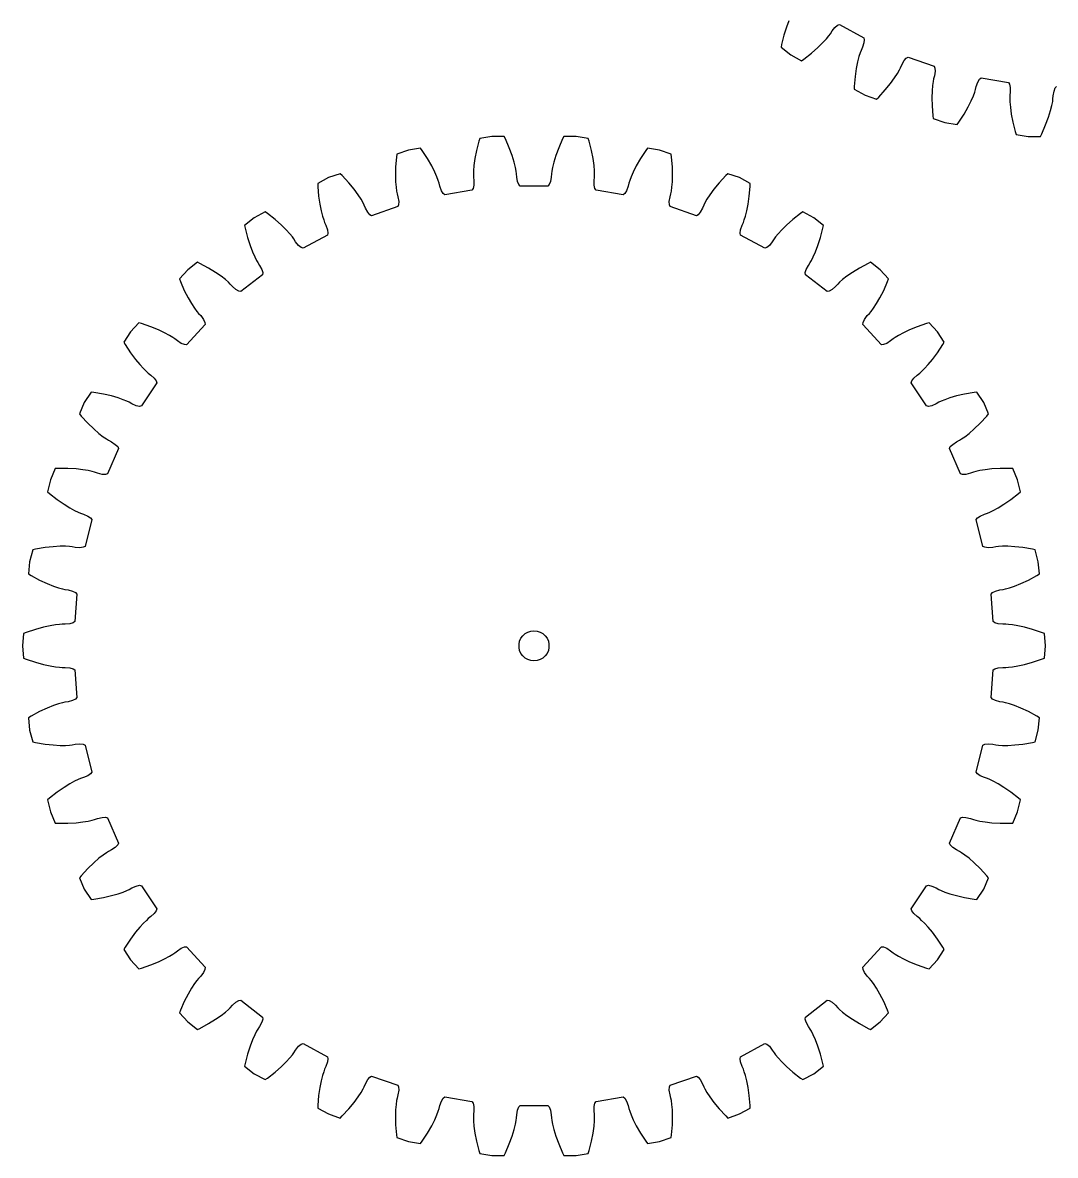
# Model space of a CAD drawing. Extents: x 0 to 209, y 0 to 203.
# Drawn here: x 0 to 102.9, y 0 to 112.8 of the extents above; entities that cross this region are included whole.
import ezdxf

# ---------------------------------------------------------------- set-up
doc = ezdxf.new("R2010")
doc.units = 0

msp = doc.modelspace()

# ---------------------------------------------------------------- linework, layer by layer
for p, q in [((76.32, 113.02), (76.08, 112.38)), ((76.08, 112.38), (75.83, 111.6)), ((80.3, 111.53), (80.45, 111.74)), ((80.45, 111.74), (80.62, 112.01)), ((80.62, 112.01), (80.91, 112.37)), ((80.91, 112.37), (81.16, 112.58)), ((81.16, 112.58), (81.36, 112.65)), ((81.36, 112.65), (83.78, 111.34)), ((75.59, 110.66), (75.54, 110.38)), ((75.83, 111.6), (75.59, 110.66)), ((79.2, 110.35), (79.68, 110.83)), ((79.68, 110.83), (80.05, 111.22)), ((80.05, 111.22), (80.3, 111.53)), ((83.78, 110.82), (83.64, 110.38)), ((83.78, 111.34), (83.83, 111.14)), ((83.83, 111.14), (83.78, 110.82)), ((75.54, 110.38), (76.5, 109.63)), ((76.5, 109.63), (77.58, 109.05)), ((77.81, 109.21), (78.58, 109.81)), ((78.58, 109.81), (79.2, 110.35)), ((83.3, 109.47), (83.16, 108.94)), ((83.42, 109.84), (83.3, 109.47)), ((83.51, 110.08), (83.42, 109.84)), ((83.64, 110.38), (83.51, 110.08)), ((77.58, 109.05), (77.81, 109.21)), ((83.16, 108.94), (83.03, 108.27)), ((87.33, 108.13), (87.45, 108.35)), ((87.45, 108.35), (87.58, 108.65)), ((87.58, 108.65), (87.8, 109.06)), ((87.8, 109.06), (88.01, 109.31)), ((88.01, 109.31), (88.19, 109.41)), ((88.19, 109.41), (90.79, 108.51)), ((90.79, 108.51), (90.87, 108.32)), ((82.91, 107.46), (82.83, 106.49)), ((83.03, 108.27), (82.91, 107.46)), ((86.44, 106.78), (86.84, 107.33)), ((86.84, 107.33), (87.14, 107.78)), ((87.14, 107.78), (87.33, 108.13)), ((90.73, 107.23), (90.68, 106.98)), ((90.81, 107.54), (90.73, 107.23)), ((90.89, 108), (90.81, 107.54)), ((90.87, 108.32), (90.89, 108)), ((95.14, 106.92), (95.3, 107.2)), ((95.3, 107.2), (95.47, 107.33)), ((95.47, 107.33), (98.18, 106.88)), ((82.83, 106.49), (82.82, 106.21)), ((82.82, 106.21), (83.9, 105.63)), ((85.26, 105.43), (85.92, 106.14)), ((85.92, 106.14), (86.44, 106.78)), ((90.63, 106.58), (90.58, 106.05)), ((90.68, 106.98), (90.63, 106.58)), ((94.83, 105.93), (94.91, 106.17)), ((94.91, 106.17), (94.98, 106.48)), ((94.98, 106.48), (95.14, 106.92)), ((98.18, 106.88), (98.29, 106.7)), ((98.29, 106.7), (98.36, 106.38)), ((98.36, 106.38), (98.36, 105.92)), ((102.73, 106.02), (102.85, 106.33)), ((102.85, 106.33), (102.98, 106.48)), ((83.9, 105.63), (85.06, 105.23)), ((85.06, 105.23), (85.26, 105.43)), ((90.58, 106.05), (90.56, 105.36)), ((90.56, 105.36), (90.58, 104.54)), ((94.17, 104.45), (94.48, 105.06)), ((94.48, 105.06), (94.69, 105.55)), ((94.69, 105.55), (94.83, 105.93)), ((98.33, 105.6), (98.32, 105.34)), ((98.32, 105.34), (98.33, 104.95)), ((98.36, 105.92), (98.33, 105.6)), ((98.33, 104.95), (98.38, 104.41)), ((102.51, 104.6), (102.59, 104.99)), ((102.59, 104.99), (102.62, 105.24)), ((102.62, 105.24), (102.65, 105.56)), ((102.65, 105.56), (102.73, 106.02)), ((90.58, 104.54), (90.66, 103.57)), ((93.76, 103.73), (94.17, 104.45)), ((98.38, 104.41), (98.47, 103.73)), ((102.18, 103.42), (102.38, 104.08)), ((102.38, 104.08), (102.51, 104.6)), ((90.66, 103.57), (90.7, 103.29)), ((90.7, 103.29), (91.86, 102.9)), ((91.86, 102.9), (93.07, 102.69)), ((93.07, 102.69), (93.23, 102.92)), ((93.23, 102.92), (93.76, 103.73)), ((98.47, 103.73), (98.63, 102.92)), ((98.63, 102.92), (98.86, 101.98)), ((101.89, 102.65), (102.18, 103.42)), ((98.86, 101.98), (98.94, 101.71)), ((98.94, 101.71), (100.15, 101.51)), ((101.38, 101.51), (101.51, 101.76)), ((101.51, 101.76), (101.89, 102.65)), ((45.43, 101.04), (45.2, 100.1)), ((45.52, 101.31), (45.43, 101.04)), ((46.72, 101.51), (45.52, 101.31)), ((47.95, 101.51), (46.72, 101.51)), ((48.08, 101.26), (47.95, 101.51)), ((48.46, 100.37), (48.08, 101.26)), ((53.78, 101.26), (53.4, 100.37)), ((53.91, 101.51), (53.78, 101.26)), ((55.14, 101.51), (53.91, 101.51)), ((56.34, 101.31), (55.14, 101.51)), ((56.43, 101.04), (56.34, 101.31)), ((56.66, 100.1), (56.43, 101.04)), ((100.15, 101.51), (101.38, 101.51)), ((37.23, 99.45), (37.15, 98.48)), ((37.27, 99.73), (37.23, 99.45)), ((38.43, 100.13), (37.27, 99.73)), ((39.64, 100.33), (38.43, 100.13)), ((39.8, 100.1), (39.64, 100.33)), ((40.33, 99.29), (39.8, 100.1)), ((45.2, 100.1), (45.04, 99.29)), ((48.75, 99.6), (48.46, 100.37)), ((48.95, 98.95), (48.75, 99.6)), ((53.11, 99.6), (52.91, 98.95)), ((53.4, 100.37), (53.11, 99.6)), ((56.82, 99.29), (56.66, 100.1)), ((62.06, 100.1), (61.53, 99.29)), ((62.22, 100.33), (62.06, 100.1)), ((63.43, 100.13), (62.22, 100.33)), ((64.59, 99.73), (63.43, 100.13)), ((64.63, 99.45), (64.59, 99.73)), ((64.71, 98.48), (64.63, 99.45)), ((37.15, 98.48), (37.13, 97.66)), ((40.74, 98.57), (40.33, 99.29)), ((41.05, 97.96), (40.74, 98.57)), ((44.95, 98.61), (44.91, 98.08)), ((45.04, 99.29), (44.95, 98.61)), ((49.08, 98.42), (48.95, 98.95)), ((49.16, 98.03), (49.08, 98.42)), ((52.78, 98.42), (52.7, 98.03)), ((52.91, 98.95), (52.78, 98.42)), ((56.91, 98.61), (56.82, 99.29)), ((56.95, 98.08), (56.91, 98.61)), ((61.12, 98.57), (60.81, 97.96)), ((61.53, 99.29), (61.12, 98.57)), ((64.73, 97.66), (64.71, 98.48)), ((30.47, 97.4), (29.39, 96.81)), ((31.63, 97.79), (30.47, 97.4)), ((31.83, 97.6), (31.63, 97.79)), ((32.49, 96.88), (31.83, 97.6)), ((37.13, 97.66), (37.15, 96.98)), ((41.26, 97.47), (41.05, 97.96)), ((41.4, 97.1), (41.26, 97.47)), ((41.48, 96.85), (41.4, 97.1)), ((44.91, 98.08), (44.9, 97.68)), ((44.9, 97.68), (44.9, 97.43)), ((44.9, 97.43), (44.93, 97.11)), ((44.93, 97.11), (44.93, 96.64)), ((49.19, 97.78), (49.16, 98.03)), ((49.22, 97.46), (49.19, 97.78)), ((49.3, 97), (49.22, 97.46)), ((52.64, 97.46), (52.56, 97)), ((52.67, 97.78), (52.64, 97.46)), ((52.7, 98.03), (52.67, 97.78)), ((56.93, 97.11), (56.96, 97.43)), ((56.93, 96.64), (56.93, 97.11)), ((56.96, 97.68), (56.95, 98.08)), ((56.96, 97.43), (56.96, 97.68)), ((60.46, 97.1), (60.38, 96.85)), ((60.6, 97.47), (60.46, 97.1)), ((60.81, 97.96), (60.6, 97.47)), ((64.71, 96.98), (64.73, 97.66)), ((70.03, 97.6), (69.37, 96.88)), ((70.23, 97.79), (70.03, 97.6)), ((71.39, 97.4), (70.23, 97.79)), ((72.47, 96.81), (71.39, 97.4)), ((29.39, 96.81), (29.4, 96.53)), ((29.4, 96.53), (29.48, 95.56)), ((33.01, 96.24), (32.49, 96.88)), ((33.41, 95.69), (33.01, 96.24)), ((37.15, 96.98), (37.2, 96.44)), ((37.2, 96.44), (37.25, 96.05)), ((37.25, 96.05), (37.3, 95.8)), ((41.55, 96.54), (41.48, 96.85)), ((41.71, 96.1), (41.55, 96.54)), ((41.87, 95.82), (41.71, 96.1)), ((44.75, 96.14), (42.04, 95.69)), ((44.86, 96.32), (44.75, 96.14)), ((44.93, 96.64), (44.86, 96.32)), ((49.42, 96.7), (49.3, 97)), ((49.55, 96.54), (49.42, 96.7)), ((52.31, 96.54), (49.55, 96.54)), ((52.44, 96.7), (52.31, 96.54)), ((52.56, 97), (52.44, 96.7)), ((57, 96.32), (56.93, 96.64)), ((57.11, 96.14), (57, 96.32)), ((59.82, 95.69), (57.11, 96.14)), ((60.15, 96.1), (59.98, 95.82)), ((60.31, 96.54), (60.15, 96.1)), ((60.38, 96.85), (60.31, 96.54)), ((64.56, 95.8), (64.61, 96.05)), ((64.61, 96.05), (64.66, 96.44)), ((64.66, 96.44), (64.71, 96.98)), ((68.85, 96.24), (68.45, 95.69)), ((69.37, 96.88), (68.85, 96.24)), ((72.37, 95.56), (72.46, 96.53)), ((72.46, 96.53), (72.47, 96.81)), ((29.48, 95.56), (29.6, 94.75)), ((33.71, 95.24), (33.41, 95.69)), ((33.9, 94.9), (33.71, 95.24)), ((34.02, 94.67), (33.9, 94.9)), ((37.3, 95.8), (37.38, 95.49)), ((37.38, 95.49), (37.46, 95.03)), ((37.46, 95.03), (37.44, 94.7)), ((42.04, 95.69), (41.87, 95.82)), ((59.98, 95.82), (59.82, 95.69)), ((64.4, 95.03), (64.48, 95.49)), ((64.41, 94.7), (64.4, 95.03)), ((64.48, 95.49), (64.56, 95.8)), ((67.96, 94.9), (67.84, 94.67)), ((68.15, 95.24), (67.96, 94.9)), ((68.45, 95.69), (68.15, 95.24)), ((72.26, 94.75), (72.37, 95.56)), ((24.15, 93.98), (23.07, 93.39)), ((24.38, 93.81), (24.15, 93.98)), ((25.15, 93.22), (24.38, 93.81)), ((29.6, 94.75), (29.73, 94.08)), ((29.73, 94.08), (29.87, 93.56)), ((34.15, 94.37), (34.02, 94.67)), ((34.37, 93.97), (34.15, 94.37)), ((34.58, 93.71), (34.37, 93.97)), ((34.76, 93.61), (34.58, 93.71)), ((37.36, 94.51), (34.76, 93.61)), ((37.44, 94.7), (37.36, 94.51)), ((64.5, 94.51), (64.41, 94.7)), ((67.1, 93.61), (64.5, 94.51)), ((67.28, 93.71), (67.1, 93.61)), ((67.49, 93.97), (67.28, 93.71)), ((67.71, 94.37), (67.49, 93.97)), ((67.84, 94.67), (67.71, 94.37)), ((71.99, 93.56), (72.13, 94.08)), ((72.13, 94.08), (72.26, 94.75)), ((77.47, 93.81), (76.71, 93.22)), ((77.71, 93.98), (77.47, 93.81)), ((78.79, 93.39), (77.71, 93.98)), ((23.07, 93.39), (22.11, 92.64)), ((22.11, 92.64), (22.16, 92.36)), ((25.77, 92.67), (25.15, 93.22)), ((26.25, 92.2), (25.77, 92.67)), ((29.87, 93.56), (29.99, 93.18)), ((29.99, 93.18), (30.08, 92.94)), ((30.08, 92.94), (30.21, 92.65)), ((30.21, 92.65), (30.35, 92.2)), ((71.51, 92.2), (71.65, 92.65)), ((71.65, 92.65), (71.78, 92.94)), ((71.78, 92.94), (71.87, 93.18)), ((71.87, 93.18), (71.99, 93.56)), ((76.09, 92.67), (75.6, 92.2)), ((76.71, 93.22), (76.09, 92.67)), ((79.75, 92.64), (78.79, 93.39)), ((79.7, 92.36), (79.75, 92.64)), ((22.16, 92.36), (22.4, 91.42)), ((22.4, 91.42), (22.65, 90.64)), ((26.62, 91.8), (26.25, 92.2)), ((26.87, 91.49), (26.62, 91.8)), ((27.02, 91.29), (26.87, 91.49)), ((30.35, 91.68), (27.93, 90.37)), ((30.35, 92.2), (30.4, 91.88)), ((30.4, 91.88), (30.35, 91.68)), ((71.46, 91.88), (71.51, 92.2)), ((71.51, 91.68), (71.46, 91.88)), ((73.93, 90.37), (71.51, 91.68)), ((74.99, 91.49), (74.84, 91.29)), ((75.24, 91.8), (74.99, 91.49)), ((75.6, 92.2), (75.24, 91.8)), ((79.21, 90.64), (79.46, 91.42)), ((79.46, 91.42), (79.7, 92.36)), ((22.65, 90.64), (22.89, 90)), ((27.19, 91.02), (27.02, 91.29)), ((27.48, 90.65), (27.19, 91.02)), ((27.73, 90.44), (27.48, 90.65)), ((27.93, 90.37), (27.73, 90.44)), ((74.13, 90.44), (73.93, 90.37)), ((74.38, 90.65), (74.13, 90.44)), ((74.66, 91.02), (74.38, 90.65)), ((74.84, 91.29), (74.66, 91.02)), ((78.97, 90), (79.21, 90.64)), ((22.89, 90), (23.11, 89.51)), ((23.11, 89.51), (23.29, 89.15)), ((23.29, 89.15), (23.42, 88.93)), ((78.44, 88.93), (78.57, 89.15)), ((78.57, 89.15), (78.75, 89.51)), ((78.75, 89.51), (78.97, 90)), ((16.44, 88.23), (15.61, 87.32)), ((17.4, 88.98), (16.44, 88.23)), ((17.66, 88.86), (17.4, 88.98)), ((18.51, 88.39), (17.66, 88.86)), ((19.21, 87.96), (18.51, 88.39)), ((23.42, 88.93), (23.59, 88.66)), ((23.59, 88.66), (23.81, 88.25)), ((23.81, 88.25), (23.91, 87.94)), ((77.95, 87.94), (78.05, 88.25)), ((78.05, 88.25), (78.27, 88.66)), ((78.27, 88.66), (78.44, 88.93)), ((83.35, 88.39), (82.65, 87.96)), ((84.2, 88.86), (83.35, 88.39)), ((84.46, 88.98), (84.2, 88.86)), ((85.42, 88.23), (84.46, 88.98)), ((86.25, 87.32), (85.42, 88.23)), ((15.61, 87.32), (15.71, 87.06)), ((15.71, 87.06), (16.1, 86.17)), ((19.77, 87.57), (19.21, 87.96)), ((20.19, 87.24), (19.77, 87.57)), ((20.49, 86.98), (20.19, 87.24)), ((20.67, 86.8), (20.49, 86.98)), ((23.89, 87.73), (21.72, 86.04)), ((23.91, 87.94), (23.89, 87.73)), ((77.97, 87.73), (77.95, 87.94)), ((80.14, 86.04), (77.97, 87.73)), ((81.37, 86.98), (81.18, 86.8)), ((81.66, 87.24), (81.37, 86.98)), ((82.09, 87.57), (81.66, 87.24)), ((82.65, 87.96), (82.09, 87.57)), ((85.76, 86.17), (86.15, 87.06)), ((86.15, 87.06), (86.25, 87.32)), ((16.1, 86.17), (16.47, 85.44)), ((20.89, 86.56), (20.67, 86.8)), ((21.24, 86.25), (20.89, 86.56)), ((21.52, 86.08), (21.24, 86.25)), ((21.72, 86.04), (21.52, 86.08)), ((80.34, 86.08), (80.14, 86.04)), ((80.62, 86.25), (80.34, 86.08)), ((80.97, 86.56), (80.62, 86.25)), ((81.18, 86.8), (80.97, 86.56)), ((85.39, 85.44), (85.76, 86.17)), ((16.47, 85.44), (16.81, 84.85)), ((16.81, 84.85), (17.11, 84.4)), ((84.75, 84.4), (85.05, 84.85)), ((85.05, 84.85), (85.39, 85.44)), ((17.11, 84.4), (17.35, 84.08)), ((17.35, 84.08), (17.51, 83.88)), ((17.51, 83.88), (17.73, 83.65)), ((17.73, 83.65), (18.01, 83.28)), ((83.85, 83.28), (84.13, 83.65)), ((84.13, 83.65), (84.35, 83.88)), ((84.35, 83.88), (84.51, 84.08)), ((84.51, 84.08), (84.75, 84.4)), ((11.57, 82.94), (10.74, 82.04)), ((11.84, 82.86), (11.57, 82.94)), ((12.76, 82.54), (11.84, 82.86)), ((13.52, 82.23), (12.76, 82.54)), ((18.18, 82.78), (16.31, 80.75)), ((18.01, 83.28), (18.16, 82.98)), ((18.16, 82.98), (18.18, 82.78)), ((83.68, 82.78), (83.7, 82.98)), ((85.55, 80.75), (83.68, 82.78)), ((83.7, 82.98), (83.85, 83.28)), ((89.1, 82.54), (88.34, 82.23)), ((90.02, 82.86), (89.1, 82.54)), ((90.29, 82.94), (90.02, 82.86)), ((91.12, 82.04), (90.29, 82.94)), ((10.74, 82.04), (10.07, 81.01)), ((14.14, 81.94), (13.52, 82.23)), ((14.61, 81.68), (14.14, 81.94)), ((14.95, 81.47), (14.61, 81.68)), ((15.16, 81.33), (14.95, 81.47)), ((15.41, 81.13), (15.16, 81.33)), ((86.7, 81.33), (86.45, 81.13)), ((86.91, 81.47), (86.7, 81.33)), ((87.25, 81.68), (86.91, 81.47)), ((87.72, 81.94), (87.25, 81.68)), ((88.34, 82.23), (87.72, 81.94)), ((91.79, 81.01), (91.12, 82.04)), ((10.07, 81.01), (10.21, 80.77)), ((10.21, 80.77), (10.74, 79.96)), ((15.8, 80.88), (15.41, 81.13)), ((16.11, 80.76), (15.8, 80.88)), ((16.31, 80.75), (16.11, 80.76)), ((85.75, 80.76), (85.55, 80.75)), ((86.06, 80.88), (85.75, 80.76)), ((86.45, 81.13), (86.06, 80.88)), ((91.12, 79.96), (91.65, 80.77)), ((91.65, 80.77), (91.79, 81.01)), ((10.74, 79.96), (11.23, 79.29)), ((11.23, 79.29), (11.67, 78.77)), ((90.19, 78.77), (90.63, 79.29)), ((90.63, 79.29), (91.12, 79.96)), ((11.67, 78.77), (12.03, 78.37)), ((12.03, 78.37), (12.32, 78.1)), ((12.32, 78.1), (12.51, 77.93)), ((12.51, 77.93), (12.77, 77.73)), ((89.09, 77.73), (89.35, 77.93)), ((89.35, 77.93), (89.54, 78.1)), ((89.54, 78.1), (89.82, 78.37)), ((89.82, 78.37), (90.19, 78.77)), ((13.35, 76.95), (11.85, 74.65)), ((12.77, 77.73), (13.11, 77.42)), ((13.11, 77.42), (13.3, 77.15)), ((13.3, 77.15), (13.35, 76.95)), ((88.51, 76.95), (88.56, 77.15)), ((90.01, 74.65), (88.51, 76.95)), ((88.56, 77.15), (88.75, 77.42)), ((88.75, 77.42), (89.09, 77.73)), ((6.81, 76.02), (6.14, 75)), ((7.09, 75.99), (6.81, 76.02)), ((8.04, 75.83), (7.09, 75.99)), ((8.85, 75.65), (8.04, 75.83)), ((9.5, 75.46), (8.85, 75.65)), ((93.01, 75.65), (92.35, 75.46)), ((93.81, 75.83), (93.01, 75.65)), ((94.77, 75.99), (93.81, 75.83)), ((95.05, 76.02), (94.77, 75.99)), ((95.72, 75), (95.05, 76.02)), ((6.14, 75), (5.65, 73.87)), ((10.01, 75.28), (9.5, 75.46)), ((10.38, 75.13), (10.01, 75.28)), ((10.61, 75.02), (10.38, 75.13)), ((10.89, 74.87), (10.61, 75.02)), ((11.32, 74.68), (10.89, 74.87)), ((11.64, 74.61), (11.32, 74.68)), ((11.85, 74.65), (11.64, 74.61)), ((90.22, 74.61), (90.01, 74.65)), ((90.54, 74.68), (90.22, 74.61)), ((90.97, 74.87), (90.54, 74.68)), ((91.25, 75.02), (90.97, 74.87)), ((91.48, 75.13), (91.25, 75.02)), ((91.84, 75.28), (91.48, 75.13)), ((92.35, 75.46), (91.84, 75.28)), ((96.21, 73.87), (95.72, 75)), ((5.65, 73.87), (5.83, 73.65)), ((5.83, 73.65), (6.48, 72.94)), ((95.38, 72.94), (96.03, 73.65)), ((96.03, 73.65), (96.21, 73.87)), ((6.48, 72.94), (7.08, 72.37)), ((7.08, 72.37), (7.59, 71.92)), ((94.27, 71.92), (94.78, 72.37)), ((94.78, 72.37), (95.38, 72.94)), ((7.59, 71.92), (8.02, 71.59)), ((8.02, 71.59), (8.35, 71.37)), ((8.35, 71.37), (8.56, 71.24)), ((8.56, 71.24), (8.85, 71.08)), ((93.01, 71.08), (93.3, 71.24)), ((93.3, 71.24), (93.51, 71.37)), ((93.51, 71.37), (93.84, 71.59)), ((93.84, 71.59), (94.27, 71.92)), ((9.55, 70.41), (8.45, 67.89)), ((8.85, 71.08), (9.23, 70.83)), ((9.23, 70.83), (9.47, 70.6)), ((9.47, 70.6), (9.55, 70.41)), ((92.31, 70.41), (92.39, 70.6)), ((93.41, 67.89), (92.31, 70.41)), ((92.39, 70.6), (92.63, 70.83)), ((92.63, 70.83), (93.01, 71.08)), ((3.25, 68.41), (2.76, 67.29)), ((3.54, 68.43), (3.25, 68.41)), ((4.5, 68.43), (3.54, 68.43)), ((5.33, 68.38), (4.5, 68.43)), ((6, 68.3), (5.33, 68.38)), ((6.54, 68.21), (6, 68.3)), ((6.92, 68.12), (6.54, 68.21)), ((7.17, 68.05), (6.92, 68.12)), ((7.47, 67.95), (7.17, 68.05)), ((7.92, 67.84), (7.47, 67.95)), ((8.25, 67.82), (7.92, 67.84)), ((8.45, 67.89), (8.25, 67.82)), ((93.61, 67.82), (93.41, 67.89)), ((93.94, 67.84), (93.61, 67.82)), ((94.39, 67.95), (93.94, 67.84)), ((94.69, 68.05), (94.39, 67.95)), ((94.94, 68.12), (94.69, 68.05)), ((95.32, 68.21), (94.94, 68.12)), ((95.86, 68.3), (95.32, 68.21)), ((96.53, 68.38), (95.86, 68.3)), ((97.36, 68.43), (96.53, 68.38)), ((98.32, 68.43), (97.36, 68.43)), ((98.61, 68.41), (98.32, 68.43)), ((99.1, 67.29), (98.61, 68.41)), ((2.76, 67.29), (2.46, 66.1)), ((99.4, 66.1), (99.1, 67.29)), ((2.46, 66.1), (2.67, 65.92)), ((2.67, 65.92), (3.44, 65.33)), ((98.42, 65.33), (99.19, 65.92)), ((99.19, 65.92), (99.4, 66.1)), ((3.44, 65.33), (4.12, 64.86)), ((4.12, 64.86), (4.7, 64.5)), ((4.7, 64.5), (5.17, 64.25)), ((96.68, 64.25), (97.16, 64.5)), ((97.16, 64.5), (97.74, 64.86)), ((97.74, 64.86), (98.42, 65.33)), ((5.17, 64.25), (5.53, 64.08)), ((5.53, 64.08), (5.77, 63.98)), ((5.77, 63.98), (6.07, 63.88)), ((6.07, 63.88), (6.5, 63.69)), ((6.88, 63.33), (6.21, 60.66)), ((6.5, 63.69), (6.77, 63.5)), ((6.77, 63.5), (6.88, 63.33)), ((94.98, 63.33), (95.09, 63.5)), ((95.65, 60.66), (94.98, 63.33)), ((95.09, 63.5), (95.36, 63.69)), ((95.36, 63.69), (95.79, 63.88)), ((95.79, 63.88), (96.09, 63.98)), ((96.09, 63.98), (96.33, 64.08)), ((96.33, 64.08), (96.68, 64.25)), ((1, 60.33), (0.69, 59.14)), ((1.27, 60.39), (1, 60.33)), ((2.23, 60.54), (1.27, 60.39)), ((3.05, 60.63), (2.23, 60.54)), ((3.73, 60.67), (3.05, 60.63)), ((4.27, 60.67), (3.73, 60.67)), ((4.66, 60.64), (4.27, 60.67)), ((4.92, 60.62), (4.66, 60.64)), ((5.23, 60.56), (4.92, 60.62)), ((5.7, 60.53), (5.23, 60.56)), ((6.02, 60.57), (5.7, 60.53)), ((6.21, 60.66), (6.02, 60.57)), ((95.84, 60.57), (95.65, 60.66)), ((96.16, 60.53), (95.84, 60.57)), ((96.63, 60.56), (96.16, 60.53)), ((96.94, 60.62), (96.63, 60.56)), ((97.2, 60.64), (96.94, 60.62)), ((97.59, 60.67), (97.2, 60.64)), ((98.13, 60.67), (97.59, 60.67)), ((98.81, 60.63), (98.13, 60.67)), ((99.63, 60.54), (98.81, 60.63)), ((100.59, 60.39), (99.63, 60.54)), ((100.86, 60.33), (100.59, 60.39)), ((101.16, 59.14), (100.86, 60.33)), ((0.69, 59.14), (0.59, 57.92)), ((101.27, 57.92), (101.16, 59.14)), ((0.59, 57.92), (0.84, 57.77)), ((0.84, 57.77), (1.69, 57.31)), ((100.17, 57.31), (101.02, 57.77)), ((101.02, 57.77), (101.27, 57.92)), ((1.69, 57.31), (2.43, 56.96)), ((2.43, 56.96), (3.07, 56.71)), ((3.07, 56.71), (3.58, 56.53)), ((3.58, 56.53), (3.96, 56.43)), ((3.96, 56.43), (4.21, 56.37)), ((97.65, 56.37), (97.9, 56.43)), ((97.9, 56.43), (98.28, 56.53)), ((98.28, 56.53), (98.79, 56.71)), ((98.79, 56.71), (99.42, 56.96)), ((99.42, 56.96), (100.17, 57.31)), ((4.21, 56.37), (4.53, 56.32)), ((4.53, 56.32), (4.98, 56.2)), ((4.98, 56.2), (5.27, 56.06)), ((5.41, 55.91), (5.19, 53.17)), ((5.27, 56.06), (5.41, 55.91)), ((96.45, 55.91), (96.59, 56.06)), ((96.67, 53.17), (96.45, 55.91)), ((96.59, 56.06), (96.88, 56.2)), ((96.88, 56.2), (97.33, 56.32)), ((97.33, 56.32), (97.65, 56.37)), ((5.02, 53.04), (4.71, 52.95)), ((5.19, 53.17), (5.02, 53.04)), ((96.84, 53.04), (96.67, 53.17)), ((97.15, 52.95), (96.84, 53.04)), ((0.1, 51.98), (0, 50.76)), ((0.36, 52.08), (0.1, 51.98)), ((1.28, 52.39), (0.36, 52.08)), ((2.07, 52.62), (1.28, 52.39)), ((2.74, 52.76), (2.07, 52.62)), ((3.27, 52.85), (2.74, 52.76)), ((3.67, 52.89), (3.27, 52.85)), ((3.92, 52.91), (3.67, 52.89)), ((4.24, 52.91), (3.92, 52.91)), ((4.71, 52.95), (4.24, 52.91)), ((49.81, 51.76), (50.05, 51.97)), ((50.05, 51.97), (50.32, 52.13)), ((50.32, 52.13), (50.62, 52.22)), ((50.62, 52.22), (50.93, 52.26)), ((50.93, 52.26), (51.24, 52.22)), ((51.24, 52.22), (51.54, 52.13)), ((51.54, 52.13), (51.81, 51.97)), ((51.81, 51.97), (52.04, 51.76)), ((97.62, 52.91), (97.15, 52.95)), ((97.94, 52.91), (97.62, 52.91)), ((98.19, 52.89), (97.94, 52.91)), ((98.59, 52.85), (98.19, 52.89)), ((99.12, 52.76), (98.59, 52.85)), ((99.78, 52.62), (99.12, 52.76)), ((100.58, 52.39), (99.78, 52.62)), ((101.49, 52.08), (100.58, 52.39)), ((101.76, 51.98), (101.49, 52.08)), ((101.86, 50.76), (101.76, 51.98)), ((49.44, 50.91), (49.5, 51.22)), ((49.44, 50.6), (49.44, 50.91)), ((49.5, 51.22), (49.63, 51.51)), ((49.63, 51.51), (49.81, 51.76)), ((52.04, 51.76), (52.23, 51.51)), ((52.23, 51.51), (52.36, 51.22)), ((52.36, 51.22), (52.42, 50.91)), ((52.42, 50.91), (52.42, 50.6)), ((0, 50.76), (0.1, 49.53)), ((49.5, 50.29), (49.44, 50.6)), ((49.63, 50.01), (49.5, 50.29)), ((49.81, 49.75), (49.63, 50.01)), ((50.05, 49.54), (49.81, 49.75)), ((52.04, 49.75), (51.81, 49.54)), ((52.23, 50.01), (52.04, 49.75)), ((52.36, 50.29), (52.23, 50.01)), ((52.42, 50.6), (52.36, 50.29)), ((101.76, 49.53), (101.86, 50.76)), ((0.1, 49.53), (0.36, 49.43)), ((0.36, 49.43), (1.28, 49.12)), ((1.28, 49.12), (2.07, 48.89)), ((2.07, 48.89), (2.74, 48.75)), ((2.74, 48.75), (3.27, 48.66)), ((3.27, 48.66), (3.67, 48.62)), ((3.67, 48.62), (3.92, 48.6)), ((3.92, 48.6), (4.24, 48.6)), ((4.24, 48.6), (4.71, 48.56)), ((4.71, 48.56), (5.02, 48.47)), ((50.32, 49.39), (50.05, 49.54)), ((50.62, 49.29), (50.32, 49.39)), ((50.93, 49.26), (50.62, 49.29)), ((51.24, 49.29), (50.93, 49.26)), ((51.54, 49.39), (51.24, 49.29)), ((51.81, 49.54), (51.54, 49.39)), ((96.84, 48.47), (97.15, 48.56)), ((97.15, 48.56), (97.62, 48.6)), ((97.62, 48.6), (97.94, 48.6)), ((97.94, 48.6), (98.19, 48.62)), ((98.19, 48.62), (98.59, 48.66)), ((98.59, 48.66), (99.12, 48.75)), ((99.12, 48.75), (99.78, 48.89)), ((99.78, 48.89), (100.58, 49.12)), ((100.58, 49.12), (101.49, 49.43)), ((101.49, 49.43), (101.76, 49.53)), ((5.02, 48.47), (5.19, 48.35)), ((5.19, 48.35), (5.41, 45.6)), ((96.45, 45.6), (96.67, 48.35)), ((96.67, 48.35), (96.84, 48.47)), ((4.21, 45.14), (3.96, 45.09)), ((4.53, 45.19), (4.21, 45.14)), ((4.98, 45.31), (4.53, 45.19)), ((5.27, 45.45), (4.98, 45.31)), ((5.41, 45.6), (5.27, 45.45)), ((96.59, 45.45), (96.45, 45.6)), ((96.88, 45.31), (96.59, 45.45)), ((97.33, 45.19), (96.88, 45.31)), ((97.65, 45.14), (97.33, 45.19)), ((97.9, 45.09), (97.65, 45.14)), ((1.69, 44.2), (0.84, 43.74)), ((2.43, 44.55), (1.69, 44.2)), ((3.07, 44.81), (2.43, 44.55)), ((3.58, 44.98), (3.07, 44.81)), ((3.96, 45.09), (3.58, 44.98)), ((98.28, 44.98), (97.9, 45.09)), ((98.79, 44.81), (98.28, 44.98)), ((99.42, 44.55), (98.79, 44.81)), ((100.17, 44.2), (99.42, 44.55)), ((101.02, 43.74), (100.17, 44.2)), ((0.84, 43.74), (0.59, 43.59)), ((0.59, 43.59), (0.69, 42.37)), ((101.27, 43.59), (101.02, 43.74)), ((101.16, 42.37), (101.27, 43.59)), ((0.69, 42.37), (1, 41.18)), ((100.86, 41.18), (101.16, 42.37)), ((1, 41.18), (1.27, 41.12)), ((1.27, 41.12), (2.23, 40.97)), ((2.23, 40.97), (3.05, 40.88)), ((3.05, 40.88), (3.73, 40.84)), ((3.73, 40.84), (4.27, 40.84)), ((4.27, 40.84), (4.66, 40.87)), ((4.66, 40.87), (4.92, 40.9)), ((4.92, 40.9), (5.23, 40.95)), ((5.23, 40.95), (5.7, 40.98)), ((5.7, 40.98), (6.02, 40.95)), ((6.02, 40.95), (6.21, 40.85)), ((6.21, 40.85), (6.88, 38.18)), ((94.98, 38.18), (95.65, 40.85)), ((95.65, 40.85), (95.84, 40.95)), ((95.84, 40.95), (96.16, 40.98)), ((96.16, 40.98), (96.63, 40.95)), ((96.63, 40.95), (96.94, 40.9)), ((96.94, 40.9), (97.2, 40.87)), ((97.2, 40.87), (97.59, 40.84)), ((97.59, 40.84), (98.13, 40.84)), ((98.13, 40.84), (98.81, 40.88)), ((98.81, 40.88), (99.63, 40.97)), ((99.63, 40.97), (100.59, 41.12)), ((100.59, 41.12), (100.86, 41.18)), ((5.17, 37.26), (4.7, 37.01)), ((5.53, 37.43), (5.17, 37.26)), ((5.77, 37.53), (5.53, 37.43)), ((6.07, 37.63), (5.77, 37.53)), ((6.5, 37.82), (6.07, 37.63)), ((6.77, 38.01), (6.5, 37.82)), ((6.88, 38.18), (6.77, 38.01)), ((95.09, 38.01), (94.98, 38.18)), ((95.36, 37.82), (95.09, 38.01)), ((95.79, 37.63), (95.36, 37.82)), ((96.09, 37.53), (95.79, 37.63)), ((96.33, 37.43), (96.09, 37.53)), ((96.68, 37.26), (96.33, 37.43)), ((97.16, 37.01), (96.68, 37.26)), ((3.44, 36.18), (2.67, 35.59)), ((4.12, 36.65), (3.44, 36.18)), ((4.7, 37.01), (4.12, 36.65)), ((97.74, 36.65), (97.16, 37.01)), ((98.42, 36.18), (97.74, 36.65)), ((99.19, 35.59), (98.42, 36.18)), ((2.67, 35.59), (2.46, 35.41)), ((2.46, 35.41), (2.76, 34.22)), ((99.1, 34.22), (99.4, 35.41)), ((99.4, 35.41), (99.19, 35.59)), ((2.76, 34.22), (3.25, 33.1)), ((98.61, 33.1), (99.1, 34.22)), ((3.25, 33.1), (3.54, 33.08)), ((3.54, 33.08), (4.5, 33.08)), ((4.5, 33.08), (5.33, 33.13)), ((5.33, 33.13), (6, 33.21)), ((6, 33.21), (6.54, 33.3)), ((6.54, 33.3), (6.92, 33.39)), ((6.92, 33.39), (7.17, 33.46)), ((7.17, 33.46), (7.47, 33.56)), ((7.47, 33.56), (7.92, 33.67)), ((7.92, 33.67), (8.25, 33.69)), ((8.25, 33.69), (8.45, 33.62)), ((8.45, 33.62), (9.55, 31.1)), ((92.31, 31.1), (93.41, 33.62)), ((93.41, 33.62), (93.61, 33.69)), ((93.61, 33.69), (93.94, 33.67)), ((93.94, 33.67), (94.39, 33.56)), ((94.39, 33.56), (94.69, 33.46)), ((94.69, 33.46), (94.94, 33.39)), ((94.94, 33.39), (95.32, 33.3)), ((95.32, 33.3), (95.86, 33.21)), ((95.86, 33.21), (96.53, 33.13)), ((96.53, 33.13), (97.36, 33.08)), ((97.36, 33.08), (98.32, 33.08)), ((98.32, 33.08), (98.61, 33.1)), ((9.23, 30.68), (8.85, 30.43)), ((9.47, 30.92), (9.23, 30.68)), ((9.55, 31.1), (9.47, 30.92)), ((92.39, 30.92), (92.31, 31.1)), ((92.63, 30.68), (92.39, 30.92)), ((93.01, 30.43), (92.63, 30.68)), ((7.59, 29.59), (7.08, 29.14)), ((8.02, 29.92), (7.59, 29.59)), ((8.35, 30.14), (8.02, 29.92)), ((8.56, 30.27), (8.35, 30.14)), ((8.85, 30.43), (8.56, 30.27)), ((93.3, 30.27), (93.01, 30.43)), ((93.51, 30.14), (93.3, 30.27)), ((93.84, 29.92), (93.51, 30.14)), ((94.27, 29.59), (93.84, 29.92)), ((94.78, 29.14), (94.27, 29.59)), ((6.48, 28.57), (5.83, 27.86)), ((7.08, 29.14), (6.48, 28.57)), ((95.38, 28.57), (94.78, 29.14)), ((96.03, 27.86), (95.38, 28.57)), ((5.83, 27.86), (5.65, 27.64)), ((5.65, 27.64), (6.14, 26.52)), ((95.72, 26.52), (96.21, 27.64)), ((96.21, 27.64), (96.03, 27.86)), ((6.14, 26.52), (6.81, 25.49)), ((8.85, 25.87), (9.5, 26.05)), ((9.5, 26.05), (10.01, 26.23)), ((10.01, 26.23), (10.38, 26.38)), ((10.38, 26.38), (10.61, 26.49)), ((10.61, 26.49), (10.89, 26.64)), ((10.89, 26.64), (11.32, 26.83)), ((11.32, 26.83), (11.64, 26.9)), ((11.64, 26.9), (11.85, 26.86)), ((11.85, 26.86), (13.35, 24.56)), ((88.51, 24.56), (90.01, 26.86)), ((90.01, 26.86), (90.22, 26.9)), ((90.22, 26.9), (90.54, 26.83)), ((90.54, 26.83), (90.97, 26.64)), ((90.97, 26.64), (91.25, 26.49)), ((91.25, 26.49), (91.48, 26.38)), ((91.48, 26.38), (91.84, 26.23)), ((91.84, 26.23), (92.35, 26.05)), ((92.35, 26.05), (93.01, 25.87)), ((95.05, 25.49), (95.72, 26.52)), ((6.81, 25.49), (7.09, 25.52)), ((7.09, 25.52), (8.04, 25.68)), ((8.04, 25.68), (8.85, 25.87)), ((93.01, 25.87), (93.81, 25.68)), ((93.81, 25.68), (94.77, 25.52)), ((94.77, 25.52), (95.05, 25.49)), ((12.77, 23.78), (12.51, 23.58)), ((13.11, 24.1), (12.77, 23.78)), ((13.3, 24.36), (13.11, 24.1)), ((13.35, 24.56), (13.3, 24.36)), ((88.56, 24.36), (88.51, 24.56)), ((88.75, 24.1), (88.56, 24.36)), ((89.09, 23.78), (88.75, 24.1)), ((89.35, 23.58), (89.09, 23.78)), ((11.67, 22.74), (11.23, 22.22)), ((12.03, 23.14), (11.67, 22.74)), ((12.32, 23.41), (12.03, 23.14)), ((12.51, 23.58), (12.32, 23.41)), ((89.54, 23.41), (89.35, 23.58)), ((89.82, 23.14), (89.54, 23.41)), ((90.19, 22.74), (89.82, 23.14)), ((90.63, 22.22), (90.19, 22.74)), ((10.74, 21.55), (10.21, 20.75)), ((11.23, 22.22), (10.74, 21.55)), ((91.12, 21.55), (90.63, 22.22)), ((91.65, 20.75), (91.12, 21.55)), ((10.21, 20.75), (10.07, 20.5)), ((10.07, 20.5), (10.74, 19.47)), ((15.16, 20.18), (15.41, 20.38)), ((15.41, 20.38), (15.8, 20.63)), ((15.8, 20.63), (16.11, 20.76)), ((16.11, 20.76), (16.31, 20.76)), ((16.31, 20.76), (18.18, 18.73)), ((83.68, 18.73), (85.55, 20.76)), ((85.55, 20.76), (85.75, 20.76)), ((85.75, 20.76), (86.06, 20.63)), ((86.06, 20.63), (86.45, 20.38)), ((86.45, 20.38), (86.7, 20.18)), ((91.12, 19.47), (91.79, 20.5)), ((91.79, 20.5), (91.65, 20.75)), ((10.74, 19.47), (11.57, 18.57)), ((12.76, 18.97), (13.52, 19.28)), ((13.52, 19.28), (14.14, 19.57)), ((14.14, 19.57), (14.61, 19.83)), ((14.61, 19.83), (14.95, 20.04)), ((14.95, 20.04), (15.16, 20.18)), ((86.7, 20.18), (86.91, 20.04)), ((86.91, 20.04), (87.25, 19.83)), ((87.25, 19.83), (87.72, 19.57)), ((87.72, 19.57), (88.34, 19.28)), ((88.34, 19.28), (89.1, 18.97)), ((90.29, 18.57), (91.12, 19.47)), ((11.57, 18.57), (11.84, 18.65)), ((11.84, 18.65), (12.76, 18.97)), ((18.01, 18.23), (17.73, 17.86)), ((18.16, 18.53), (18.01, 18.23)), ((18.18, 18.73), (18.16, 18.53)), ((83.7, 18.53), (83.68, 18.73)), ((83.85, 18.23), (83.7, 18.53)), ((84.13, 17.86), (83.85, 18.23)), ((89.1, 18.97), (90.02, 18.65)), ((90.02, 18.65), (90.29, 18.57)), ((17.11, 17.11), (16.81, 16.66)), ((17.35, 17.43), (17.11, 17.11)), ((17.51, 17.63), (17.35, 17.43)), ((17.73, 17.86), (17.51, 17.63)), ((84.35, 17.63), (84.13, 17.86)), ((84.51, 17.43), (84.35, 17.63)), ((84.75, 17.11), (84.51, 17.43)), ((85.05, 16.66), (84.75, 17.11)), ((16.47, 16.07), (16.1, 15.34)), ((16.81, 16.66), (16.47, 16.07)), ((85.39, 16.07), (85.05, 16.66)), ((85.76, 15.34), (85.39, 16.07)), ((16.1, 15.34), (15.71, 14.45)), ((20.49, 14.54), (20.67, 14.71)), ((20.67, 14.71), (20.89, 14.95)), ((20.89, 14.95), (21.24, 15.26)), ((21.24, 15.26), (21.52, 15.43)), ((21.52, 15.43), (21.72, 15.47)), ((21.72, 15.47), (23.89, 13.78)), ((77.97, 13.78), (80.14, 15.47)), ((80.14, 15.47), (80.34, 15.43)), ((80.34, 15.43), (80.62, 15.26)), ((80.62, 15.26), (80.97, 14.95)), ((80.97, 14.95), (81.18, 14.71)), ((81.18, 14.71), (81.37, 14.54)), ((86.15, 14.45), (85.76, 15.34)), ((15.71, 14.45), (15.61, 14.19)), ((15.61, 14.19), (16.44, 13.29)), ((18.51, 13.12), (19.21, 13.55)), ((19.21, 13.55), (19.77, 13.94)), ((19.77, 13.94), (20.19, 14.27)), ((20.19, 14.27), (20.49, 14.54)), ((23.91, 13.57), (23.81, 13.26)), ((23.89, 13.78), (23.91, 13.57)), ((77.95, 13.57), (77.97, 13.78)), ((78.05, 13.26), (77.95, 13.57)), ((81.37, 14.54), (81.66, 14.27)), ((81.66, 14.27), (82.09, 13.94)), ((82.09, 13.94), (82.65, 13.55)), ((82.65, 13.55), (83.35, 13.12)), ((85.42, 13.29), (86.25, 14.19)), ((86.25, 14.19), (86.15, 14.45)), ((16.44, 13.29), (17.4, 12.53)), ((17.4, 12.53), (17.66, 12.65)), ((17.66, 12.65), (18.51, 13.12)), ((23.42, 12.58), (23.29, 12.36)), ((23.59, 12.85), (23.42, 12.58)), ((23.81, 13.26), (23.59, 12.85)), ((78.27, 12.85), (78.05, 13.26)), ((78.44, 12.58), (78.27, 12.85)), ((78.57, 12.36), (78.44, 12.58)), ((83.35, 13.12), (84.2, 12.65)), ((84.2, 12.65), (84.46, 12.53)), ((84.46, 12.53), (85.42, 13.29)), ((22.89, 11.51), (22.65, 10.87)), ((23.11, 12.01), (22.89, 11.51)), ((23.29, 12.36), (23.11, 12.01)), ((78.75, 12.01), (78.57, 12.36)), ((78.97, 11.51), (78.75, 12.01)), ((79.21, 10.87), (78.97, 11.51)), ((22.65, 10.87), (22.4, 10.09)), ((26.87, 10.02), (27.02, 10.22)), ((27.02, 10.22), (27.19, 10.49)), ((27.19, 10.49), (27.48, 10.86)), ((27.48, 10.86), (27.73, 11.07)), ((27.73, 11.07), (27.93, 11.14)), ((27.93, 11.14), (30.35, 9.83)), ((71.51, 9.83), (73.93, 11.14)), ((73.93, 11.14), (74.13, 11.07)), ((74.13, 11.07), (74.38, 10.86)), ((74.38, 10.86), (74.66, 10.49)), ((74.66, 10.49), (74.84, 10.22)), ((74.84, 10.22), (74.99, 10.02)), ((79.46, 10.09), (79.21, 10.87)), ((22.16, 9.15), (22.11, 8.87)), ((22.4, 10.09), (22.16, 9.15)), ((25.77, 8.84), (26.25, 9.31)), ((26.25, 9.31), (26.62, 9.71)), ((26.62, 9.71), (26.87, 10.02)), ((30.35, 9.31), (30.21, 8.86)), ((30.35, 9.83), (30.4, 9.63)), ((30.4, 9.63), (30.35, 9.31)), ((71.46, 9.63), (71.51, 9.83)), ((71.51, 9.31), (71.46, 9.63)), ((71.65, 8.86), (71.51, 9.31)), ((74.99, 10.02), (75.24, 9.71)), ((75.24, 9.71), (75.6, 9.31)), ((75.6, 9.31), (76.09, 8.84)), ((79.7, 9.15), (79.46, 10.09)), ((79.75, 8.87), (79.7, 9.15)), ((22.11, 8.87), (23.07, 8.12)), ((23.07, 8.12), (24.15, 7.54)), ((24.38, 7.7), (25.15, 8.29)), ((25.15, 8.29), (25.77, 8.84)), ((29.87, 7.95), (29.73, 7.43)), ((29.99, 8.33), (29.87, 7.95)), ((30.08, 8.57), (29.99, 8.33)), ((30.21, 8.86), (30.08, 8.57)), ((71.78, 8.57), (71.65, 8.86)), ((71.87, 8.33), (71.78, 8.57)), ((71.99, 7.95), (71.87, 8.33)), ((72.13, 7.43), (71.99, 7.95)), ((76.09, 8.84), (76.71, 8.29)), ((76.71, 8.29), (77.47, 7.7)), ((77.71, 7.54), (78.79, 8.12)), ((78.79, 8.12), (79.75, 8.87)), ((24.15, 7.54), (24.38, 7.7)), ((29.73, 7.43), (29.6, 6.76)), ((33.9, 6.62), (34.02, 6.84)), ((34.02, 6.84), (34.15, 7.14)), ((34.15, 7.14), (34.37, 7.54)), ((34.37, 7.54), (34.58, 7.8)), ((34.58, 7.8), (34.76, 7.9)), ((34.76, 7.9), (37.36, 7)), ((37.36, 7), (37.44, 6.81)), ((37.44, 6.81), (37.46, 6.48)), ((64.4, 6.48), (64.41, 6.81)), ((64.41, 6.81), (64.5, 7)), ((64.5, 7), (67.1, 7.9)), ((67.1, 7.9), (67.28, 7.8)), ((67.28, 7.8), (67.49, 7.54)), ((67.49, 7.54), (67.71, 7.14)), ((67.71, 7.14), (67.84, 6.84)), ((67.84, 6.84), (67.96, 6.62)), ((72.26, 6.76), (72.13, 7.43)), ((77.47, 7.7), (77.71, 7.54)), ((29.48, 5.95), (29.4, 4.98)), ((29.6, 6.76), (29.48, 5.95)), ((33.01, 5.27), (33.41, 5.82)), ((33.41, 5.82), (33.71, 6.27)), ((33.71, 6.27), (33.9, 6.62)), ((37.3, 5.71), (37.25, 5.46)), ((37.38, 6.03), (37.3, 5.71)), ((37.46, 6.48), (37.38, 6.03)), ((41.71, 5.41), (41.87, 5.69)), ((41.87, 5.69), (42.04, 5.82)), ((42.04, 5.82), (44.75, 5.37)), ((57.11, 5.37), (59.82, 5.82)), ((59.82, 5.82), (59.98, 5.69)), ((59.98, 5.69), (60.15, 5.41)), ((64.48, 6.03), (64.4, 6.48)), ((64.56, 5.71), (64.48, 6.03)), ((64.61, 5.46), (64.56, 5.71)), ((67.96, 6.62), (68.15, 6.27)), ((68.15, 6.27), (68.45, 5.82)), ((68.45, 5.82), (68.85, 5.27)), ((72.37, 5.95), (72.26, 6.76)), ((72.46, 4.98), (72.37, 5.95)), ((29.4, 4.98), (29.39, 4.7)), ((29.39, 4.7), (30.47, 4.12)), ((31.83, 3.92), (32.49, 4.63)), ((32.49, 4.63), (33.01, 5.27)), ((37.15, 4.53), (37.13, 3.85)), ((37.2, 5.07), (37.15, 4.53)), ((37.25, 5.46), (37.2, 5.07)), ((41.4, 4.41), (41.48, 4.66)), ((41.48, 4.66), (41.55, 4.97)), ((41.55, 4.97), (41.71, 5.41)), ((44.75, 5.37), (44.86, 5.19)), ((44.86, 5.19), (44.93, 4.87)), ((44.93, 4.87), (44.93, 4.41)), ((49.3, 4.51), (49.42, 4.82)), ((49.42, 4.82), (49.55, 4.97)), ((49.55, 4.97), (52.31, 4.97)), ((52.31, 4.97), (52.44, 4.82)), ((52.44, 4.82), (52.56, 4.51)), ((56.93, 4.87), (57, 5.19)), ((56.93, 4.41), (56.93, 4.87)), ((57, 5.19), (57.11, 5.37)), ((60.15, 5.41), (60.31, 4.97)), ((60.31, 4.97), (60.38, 4.66)), ((60.38, 4.66), (60.46, 4.41)), ((64.66, 5.07), (64.61, 5.46)), ((64.71, 4.53), (64.66, 5.07)), ((64.73, 3.85), (64.71, 4.53)), ((68.85, 5.27), (69.37, 4.63)), ((69.37, 4.63), (70.03, 3.92)), ((71.39, 4.12), (72.47, 4.7)), ((72.47, 4.7), (72.46, 4.98)), ((30.47, 4.12), (31.63, 3.72)), ((31.63, 3.72), (31.83, 3.92)), ((37.13, 3.85), (37.15, 3.03)), ((40.74, 2.94), (41.05, 3.55)), ((41.05, 3.55), (41.26, 4.04)), ((41.26, 4.04), (41.4, 4.41)), ((44.93, 4.41), (44.9, 4.09)), ((44.9, 4.09), (44.9, 3.83)), ((44.9, 3.83), (44.91, 3.43)), ((44.91, 3.43), (44.95, 2.9)), ((49.08, 3.09), (49.16, 3.48)), ((49.16, 3.48), (49.19, 3.73)), ((49.19, 3.73), (49.22, 4.05)), ((49.22, 4.05), (49.3, 4.51)), ((52.56, 4.51), (52.64, 4.05)), ((52.64, 4.05), (52.67, 3.73)), ((52.67, 3.73), (52.7, 3.48)), ((52.7, 3.48), (52.78, 3.09)), ((56.91, 2.9), (56.95, 3.43)), ((56.96, 4.09), (56.93, 4.41)), ((56.95, 3.43), (56.96, 3.83)), ((56.96, 3.83), (56.96, 4.09)), ((60.46, 4.41), (60.6, 4.04)), ((60.6, 4.04), (60.81, 3.55)), ((60.81, 3.55), (61.12, 2.94)), ((64.71, 3.03), (64.73, 3.85)), ((70.03, 3.92), (70.23, 3.72)), ((70.23, 3.72), (71.39, 4.12)), ((37.15, 3.03), (37.23, 2.06)), ((40.33, 2.22), (40.74, 2.94)), ((44.95, 2.9), (45.04, 2.22)), ((48.75, 1.91), (48.95, 2.57)), ((48.95, 2.57), (49.08, 3.09)), ((52.78, 3.09), (52.91, 2.57)), ((52.91, 2.57), (53.11, 1.91)), ((56.82, 2.22), (56.91, 2.9)), ((61.12, 2.94), (61.53, 2.22)), ((64.63, 2.06), (64.71, 3.03)), ((37.23, 2.06), (37.27, 1.78)), ((37.27, 1.78), (38.43, 1.38)), ((38.43, 1.38), (39.64, 1.18)), ((39.64, 1.18), (39.8, 1.41)), ((39.8, 1.41), (40.33, 2.22)), ((45.04, 2.22), (45.2, 1.41)), ((45.2, 1.41), (45.43, 0.47)), ((48.08, 0.25), (48.46, 1.14)), ((48.46, 1.14), (48.75, 1.91)), ((53.11, 1.91), (53.4, 1.14)), ((53.4, 1.14), (53.78, 0.25)), ((56.43, 0.47), (56.66, 1.41)), ((56.66, 1.41), (56.82, 2.22)), ((61.53, 2.22), (62.06, 1.41)), ((62.06, 1.41), (62.22, 1.18)), ((62.22, 1.18), (63.43, 1.38)), ((63.43, 1.38), (64.59, 1.78)), ((64.59, 1.78), (64.63, 2.06)), ((45.43, 0.47), (45.52, 0.2)), ((45.52, 0.2), (46.72, 0)), ((46.72, 0), (47.95, 0)), ((47.95, 0), (48.08, 0.25)), ((53.78, 0.25), (53.91, 0)), ((53.91, 0), (55.14, 0)), ((55.14, 0), (56.34, 0.2)), ((56.34, 0.2), (56.43, 0.47))]:
    msp.add_line(p, q)

doc.saveas('drawing.dxf')
